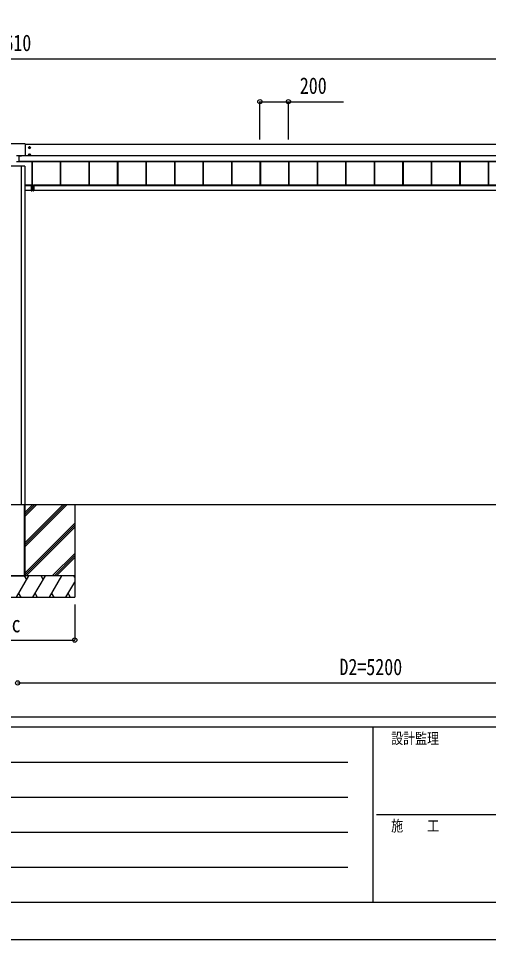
# Model space of a CAD drawing. Units: millimetres, scale not verified. Extents: x -14718 to 14718, y -10396 to 10396.
# Drawn here: x -7052 to -3756, y -10394 to -3942 of the extents above; entities that cross this region are included whole.
import ezdxf
from ezdxf.enums import TextEntityAlignment as Align

# ---------------------------------------------------------------- set-up
doc = ezdxf.new("R2010")
doc.units = ezdxf.units.MM
doc.header["$LTSCALE"] = 50
for name, color, linetype in [('0-4_YKK_A1', 4, 'Continuous'), ('0-5_YKK_D', 6, 'Continuous'), ('0-6_YKK_ZWAK', 7, 'Continuous')]:
    doc.layers.add(name, color=color, linetype=linetype)
doc.styles.add('ＭＳ ゴシック', font='')
doc.styles.get('ＭＳ ゴシック').set_extended_font_data('MS Gothic')

msp = doc.modelspace()

# ---------------------------------------------------------------- linework, layer by layer
at = {"layer": '0-4_YKK_A1'}
for p, q in [((-7005.43, -4820.95), (-7109.43, -4820.95)), ((-7004.43, -4821.95), (-7004.43, -4903.61)), ((-1910.43, -4825.17), (-7004.43, -4825.17)), ((-7064.93, -4901.11), (-7049.93, -4901.11)), ((-7049.93, -4901.11), (-7049.93, -4946.25)), ((-7049.93, -4901.28), (-7030.93, -4901.28)), ((-7049.93, -4903.28), (-7030.93, -4903.28)), ((-7030.93, -4903.61), (-7030.93, -4901.28)), ((-6981.68, -4846.91), (-6967.18, -4846.91)), ((-6981.68, -4896.88), (-6967.18, -4896.88)), ((-6976.71, -4846.15), (-6977.43, -4846.15)), ((-6976.71, -4896.12), (-6977.43, -4896.12)), ((-6974.43, -4854.16), (-6974.43, -4839.66)), ((-6974.43, -4904.13), (-6974.43, -4889.63)), ((-6972.15, -4847.67), (-6971.43, -4847.67)), ((-6972.15, -4897.64), (-6971.43, -4897.64)), ((-7049.93, -4946.25), (-7064.93, -4946.25)), ((-1758.93, -4903.61), (-7049.93, -4903.61)), ((-1758.93, -4904.09), (-7049.93, -4904.09)), ((-1758.93, -4943.06), (-7049.93, -4943.06)), ((-1758.93, -4943.58), (-7049.93, -4943.58)), ((-7049.93, -4943.72), (-1758.93, -4943.72)), ((-1758.93, -4943.72), (-7049.93, -4943.72)), ((-6958.93, -4943.72), (-6958.93, -5111.51)), ((-6958.53, -4943.72), (-6958.53, -5111.51)), ((-6955.93, -4943.72), (-6955.93, -5111.51)), ((-6758.93, -4943.72), (-6758.93, -5109.95)), ((-6756.33, -4943.72), (-6756.33, -5109.95)), ((-6755.93, -4943.72), (-6755.93, -5109.95)), ((-6558.93, -4943.72), (-6558.93, -5109.95)), ((-6556.33, -4943.72), (-6556.33, -5109.95)), ((-6555.93, -4943.72), (-6555.93, -5109.95)), ((-6358.93, -4943.72), (-6358.93, -5109.95)), ((-6356.33, -4943.72), (-6356.33, -5109.95)), ((-6355.93, -4943.72), (-6355.93, -5109.95)), ((-6158.93, -4943.72), (-6158.93, -5109.95)), ((-6156.33, -4943.72), (-6156.33, -5109.95)), ((-6155.93, -4943.72), (-6155.93, -5109.95)), ((-5958.93, -4943.72), (-5958.93, -5109.95)), ((-5956.33, -4943.72), (-5956.33, -5109.95)), ((-5955.93, -4943.72), (-5955.93, -5109.95)), ((-5758.93, -4943.72), (-5758.93, -5109.95)), ((-5756.33, -4943.72), (-5756.33, -5109.95)), ((-5755.93, -4943.72), (-5755.93, -5109.95)), ((-5558.93, -4943.72), (-5558.93, -5109.95)), ((-5556.33, -4943.72), (-5556.33, -5109.95)), ((-5555.93, -4943.72), (-5555.93, -5109.95)), ((-5358.93, -4943.72), (-5358.93, -5109.95)), ((-5356.33, -4943.72), (-5356.33, -5109.95)), ((-5355.93, -4943.72), (-5355.93, -5109.95)), ((-5158.93, -4943.72), (-5158.93, -5109.95)), ((-5156.33, -4943.72), (-5156.33, -5109.95)), ((-5155.93, -4943.72), (-5155.93, -5109.95)), ((-4958.93, -4943.72), (-4958.93, -5109.95)), ((-4956.33, -4943.72), (-4956.33, -5109.95)), ((-4955.93, -4943.72), (-4955.93, -5109.95)), ((-4758.93, -4943.72), (-4758.93, -5109.95)), ((-4756.33, -4943.72), (-4756.33, -5109.95)), ((-4755.93, -4943.72), (-4755.93, -5109.95)), ((-4558.93, -4943.72), (-4558.93, -5109.95)), ((-4556.33, -4943.72), (-4556.33, -5109.95)), ((-4555.93, -4943.72), (-4555.93, -5109.95)), ((-4358.93, -4943.72), (-4358.93, -5109.95)), ((-4356.33, -4943.72), (-4356.33, -5109.95)), ((-4355.93, -4943.72), (-4355.93, -5109.95)), ((-4158.93, -4943.72), (-4158.93, -5109.95)), ((-4158.93, -4943.72), (-4158.93, -5109.95)), ((-4156.33, -4943.72), (-4156.33, -5109.95)), ((-4156.33, -4943.72), (-4156.33, -5109.95)), ((-4155.93, -4943.72), (-4155.93, -5109.95)), ((-4155.93, -4943.72), (-4155.93, -5109.95)), ((-3958.93, -4943.72), (-3958.93, -5109.95)), ((-3958.93, -4943.72), (-3958.93, -5109.95)), ((-3956.33, -4943.72), (-3956.33, -5109.95)), ((-3956.33, -4943.72), (-3956.33, -5109.95)), ((-3955.93, -4943.72), (-3955.93, -5109.95)), ((-3955.93, -4943.72), (-3955.93, -5109.95)), ((-3758.93, -4943.72), (-3758.93, -5109.95)), ((-3758.93, -4943.72), (-3758.93, -5109.95)), ((-3756.33, -4943.72), (-3756.33, -5109.95)), ((-3756.33, -4943.72), (-3756.33, -5109.95)), ((-7032.62, -4975.92), (-7032.62, -7346.3)), ((-7007.43, -4977.66), (-7007.43, -7342.3)), ((-6959.43, -5109.95), (-7007.43, -5109.95)), ((-6959.43, -5111.95), (-7007.43, -5111.95)), ((-6963.43, -5114.82), (-7007.43, -5114.82)), ((-6963.43, -5146.3), (-7007.43, -5146.3)), ((-6963.43, -5114.58), (-6963.43, -5114.78)), ((-6957.71, -5114.59), (-6963.43, -5114.58)), ((-6963.43, -5115.08), (-6957.23, -5115.09)), ((-6963.43, -5148.86), (-6957.21, -5148.48)), ((-6963.43, -5148.56), (-6963.43, -5148.86)), ((-6959.43, -5109.95), (-6959.43, -5114.59)), ((-6959.43, -5111.51), (-6947.43, -5111.51)), ((-6957.71, -5112.01), (-6957.71, -5114.59)), ((-6957.71, -5112.01), (-6957.43, -5112.01)), ((-6957.71, -5114.59), (-6957.43, -5114.59)), ((-6957.23, -5114.79), (-6957.23, -5114.79)), ((-6957.21, -5111.51), (-6956.93, -5111.51)), ((-6957.21, -5115.09), (-6956.93, -5115.09)), ((-6956.93, -5148.18), (-6957.21, -5148.18)), ((-6956.93, -5115.09), (-6956.93, -5111.51)), ((-6956.93, -5148.18), (-6956.93, -5115.09)), ((-6949.93, -5115.09), (-6949.93, -5111.51)), ((-6949.65, -5111.51), (-6949.93, -5111.51)), ((-6949.93, -5148.18), (-6949.93, -5115.09)), ((-6949.65, -5115.09), (-6949.93, -5115.09)), ((-6949.93, -5148.18), (-6949.65, -5148.18)), ((-6943.43, -5148.86), (-6949.65, -5148.48)), ((-6949.63, -5114.79), (-6949.63, -5114.79)), ((-6943.43, -5115.08), (-6949.63, -5115.09)), ((-6949.15, -5112.01), (-6949.43, -5112.01)), ((-6949.15, -5114.59), (-6949.43, -5114.59)), ((-6949.15, -5112.01), (-6949.15, -5114.59)), ((-6949.15, -5114.59), (-6943.43, -5114.58)), ((-1907.43, -5109.95), (-6947.43, -5109.95)), ((-6947.43, -5109.95), (-6947.43, -5114.59)), ((-1907.43, -5111.95), (-6947.43, -5111.95)), ((-6943.43, -5114.58), (-6943.43, -5114.78)), ((-1907.43, -5114.82), (-6943.43, -5114.82)), ((-1908.28, -5146.3), (-6943.43, -5146.3)), ((-6943.43, -5148.56), (-6943.43, -5148.86)), ((-12207.43, -7346.3), (-1357.43, -7346.3)), ((-7107.13, -7346.3), (-7007.73, -7346.3)), ((-7011.43, -7346.3), (-7011.43, -7846.3)), ((-7009.93, -7346.3), (-7009.93, -7846.3)), ((-7007.43, -7342.3), (-7007.43, -7846.3)), ((-7007.43, -7346.3), (-7007.43, -7846.3)), ((-7007.43, -7431.3), (-6922.43, -7346.3)), ((-7007.43, -7417.16), (-6936.57, -7346.3)), ((-7007.43, -7403.01), (-6950.72, -7346.3)), ((-7007.43, -7643.43), (-6710.34, -7346.34)), ((-7007.43, -7629.29), (-6724.48, -7346.34)), ((-7007.43, -7615.15), (-6738.62, -7346.34)), ((-6657.43, -7346.3), (-6657.43, -7996.3)), ((-7007.43, -7827.28), (-6657.43, -7477.28)), ((-7007.43, -7841.42), (-6657.43, -7491.42)), ((-6998.17, -7846.3), (-6657.43, -7505.56)), ((-6814.32, -7846.3), (-6657.43, -7689.41)), ((-6800.18, -7846.3), (-6657.43, -7703.55)), ((-6786.04, -7846.3), (-6657.43, -7717.69)), ((-6657.43, -7846.3), (-7457.43, -7846.3)), ((-6657.43, -7846.3), (-7457.43, -7846.3)), ((-7107.43, -7846.3), (-7007.43, -7846.3)), ((-7065.44, -7996.3), (-6978.84, -7846.3)), ((-6993.84, -7872.28), (-7008.84, -7846.3)), ((-6949.97, -7996.3), (-6863.37, -7846.3)), ((-6878.37, -7872.28), (-6893.37, -7846.3)), ((-6834.5, -7996.3), (-6747.9, -7846.3)), ((-6657.43, -7854.96), (-6662.43, -7846.3)), ((-6719.03, -7996.3), (-6657.43, -7889.6)), ((-7457.43, -7996.3), (-6657.43, -7996.3)), ((-7050.44, -7970.32), (-7035.44, -7996.3)), ((-6934.98, -7970.32), (-6919.98, -7996.3)), ((-6819.5, -7970.32), (-6804.51, -7996.3)), ((-6704.03, -7970.32), (-6689.04, -7996.3))]:
    msp.add_line(p, q, dxfattribs=at)
for points in [[(-6974.43, -4841.14), (-6979.43, -4844.02), (-6979.43, -4849.8), (-6974.43, -4852.68), (-6969.43, -4849.8), (-6969.43, -4844.02)], [(-6974.43, -4891.11), (-6979.43, -4893.99), (-6979.43, -4899.77), (-6974.43, -4902.65), (-6969.43, -4899.77), (-6969.43, -4893.99)]]:
    msp.add_lwpolyline(points, close=True, dxfattribs=at)
for points in [[(-6977.43, -4846.15), (-6977.43, -4847.67), (-6976.71, -4847.67)], [(-6977.43, -4896.12), (-6977.43, -4897.64), (-6976.71, -4897.64)], [(-6973.67, -4844.63), (-6973.67, -4843.91), (-6975.19, -4843.91), (-6975.19, -4844.63)], [(-6975.19, -4849.19), (-6975.19, -4849.91), (-6973.67, -4849.91), (-6973.67, -4849.19)], [(-6973.67, -4894.6), (-6973.67, -4893.88), (-6975.19, -4893.88), (-6975.19, -4894.6)], [(-6975.19, -4899.16), (-6975.19, -4899.88), (-6973.67, -4899.88), (-6973.67, -4899.16)], [(-6971.43, -4847.67), (-6971.43, -4846.15), (-6972.15, -4846.15)], [(-6971.43, -4897.64), (-6971.43, -4896.12), (-6972.15, -4896.12)], [(-6957.25, -5114.79), (-6963.43, -5114.78), (-6963.43, -5115.08), (-6963.43, -5148.56)], [(-6957.21, -5115.09), (-6957.21, -5148.18), (-6963.43, -5148.56)], [(-6957.43, -5114.61), (-6957.43, -5114.59), (-6957.43, -5112.01)], [(-6957.23, -5114.79), (-6957.23, -5114.79), (-6957.24, -5114.79)], [(-6949.65, -5115.09), (-6949.65, -5148.18), (-6943.43, -5148.56)], [(-6949.63, -5114.79), (-6949.63, -5114.79), (-6949.62, -5114.79)], [(-6949.61, -5114.79), (-6943.43, -5114.78), (-6943.43, -5115.08), (-6943.43, -5148.56)], [(-6949.43, -5114.61), (-6949.43, -5114.59), (-6949.43, -5112.01)], [(-7107.13, -7346.3), (-7007.73, -7346.3), (-7007.43, -7346.3)]]:
    msp.add_lwpolyline(points, dxfattribs=at)
for centre, radius in [((-6974.43, -4846.91), 6.25), ((-6974.43, -4896.88), 6.25), ((-6974.43, -4846.91), 5), ((-6974.43, -4896.88), 5)]:
    msp.add_circle(centre, radius, dxfattribs=at)
for centre, radius, start, end in [((-7005.43, -4821.95), 1, 0.01746, 90.01745), ((-6974.43, -4846.91), 5.58, 153.74848, 206.25152), ((-6974.43, -4896.88), 5.58, 153.74848, 206.25152), ((-6974.43, -4846.91), 5.58, 93.74848, 146.25152), ((-6974.43, -4846.91), 5.58, 213.74848, 266.25152), ((-6974.43, -4896.88), 5.58, 93.74848, 146.25152), ((-6974.43, -4896.88), 5.58, 213.74848, 266.25152), ((-6976.71, -4844.63), 1.52, 270, 0), ((-6976.71, -4849.19), 1.52, 0, 90), ((-6976.71, -4894.6), 1.52, 270, 0), ((-6976.71, -4899.16), 1.52, 0, 90), ((-6974.43, -4846.91), 5.58, 33.74848, 86.25152), ((-6974.43, -4846.91), 5.58, 273.74848, 326.25152), ((-6974.43, -4896.88), 5.58, 33.74848, 86.25152), ((-6974.43, -4896.88), 5.58, 273.74848, 326.25152), ((-6972.15, -4844.63), 1.52, 180, 270), ((-6972.15, -4849.19), 1.52, 90, 180), ((-6972.15, -4894.6), 1.52, 180, 270), ((-6972.15, -4899.16), 1.52, 90, 180), ((-6974.43, -4846.91), 5.58, 333.74848, 26.25152), ((-6974.43, -4896.88), 5.58, 333.74848, 26.25152), ((-6957.64, -5116.58), 1.98, 83.79926, 91.95127), ((-6957.25, -5115.09), 0.3, 87.77338, 89.77816), ((-6957.25, -5114.94), 0.141, 85.77463, 89.9759), ((-6958.48, -5115.02), 1.25, 356.45735, 10.27369), ((-6958.44, -5114.97), 1.21, 354.17006, 8.37745), ((-6958.56, -5111.58), 1.35, 350.09675, 2.91202), ((-6957.23, -5111.51), 0.3, 269.98255, 359.98254), ((-6957.23, -5115.09), 0.3, 0, 89.87763), ((-6958.43, -5115.02), 1.22, 356.27163, 10.47203), ((-6957.23, -5148.18), 0.3, 273.5, 0), ((-6958.44, -5148.33), 1.24, 353.06854, 6.93146), ((-6949.63, -5111.51), 0.3, 180.01746, 270.01745), ((-6949.63, -5115.09), 0.3, 90.12237, 180), ((-6949.63, -5148.18), 0.3, 180, 266.5), ((-6948.44, -5115.02), 1.22, 169.52797, 183.72837), ((-6948.42, -5148.33), 1.24, 173.06854, 186.93146), ((-6948.3, -5111.58), 1.35, 177.08798, 189.90325), ((-6948.42, -5114.97), 1.21, 171.62255, 185.82994), ((-6948.38, -5115.02), 1.25, 169.72631, 183.54265), ((-6949.61, -5115.09), 0.3, 90.22184, 92.22662), ((-6949.61, -5114.94), 0.141, 90.0241, 94.22537), ((-6949.22, -5116.58), 1.98, 88.04873, 96.20074)]:
    msp.add_arc(centre, radius, start, end, dxfattribs=at)
for centre, major_axis, ratio, start_param, end_param in [((-7057.43, -4977.66), (50, 0), 0.04, 6.2831853, 9.424778), ((-6957.21, -5112.01), (-0.301, 0.4), 0.997782, 5.6362522, 7.2070486), ((-6957.73, -5114.59), (-0.001, 0.2), 0.09157, 4.6769241, 4.7117655), ((-6957.23, -5114.59), (0.482, 0.007), 0.414889, 3.1353871, 4.6694768), ((-6957.23, -5112.01), (-0.108, 0.169), 0.994155, 5.7105836, 7.28138), ((-6957.23, -5114.59), (0.145, 0.15), 0.921201, 2.3804184, 3.9145081), ((-6957.21, -5114.59), (-0.301, 0.4), 0.997782, 2.4579529, 2.4946596), ((-6949.65, -5112.01), (0.301, 0.4), 0.997782, 5.3593221, 6.9301184), ((-6949.65, -5114.59), (0.301, 0.4), 0.997782, 3.7885257, 3.8252324), ((-6949.63, -5112.01), (0.108, 0.169), 0.994155, 5.2849907, 6.855787), ((-6949.63, -5114.59), (-0.145, 0.15), 0.921201, 2.3686772, 3.9027669), ((-6949.63, -5114.59), (-0.482, 0.007), 0.414889, 1.6137085, 3.1477982), ((-6949.13, -5114.59), (0.001, 0.2), 0.09157, 1.5714198, 1.6062613)]:
    msp.add_ellipse(centre, major_axis=major_axis, ratio=ratio, start_param=start_param, end_param=end_param, dxfattribs=at)
at = {"layer": '0-5_YKK_D'}
for p, q in [((-12187.43, -4225.17), (-1927.43, -4225.17)), ((-5358.93, -4790.01), (-5358.93, -4524.17)), ((-5158.93, -4790.01), (-5158.93, -4524.17)), ((-6657.43, -8046.3), (-6657.43, -8297.3)), ((-7457.43, -8296.3), (-6657.43, -8296.3)), ((-7057.43, -8596.3), (-1857.43, -8596.3))]:
    msp.add_line(p, q, dxfattribs=at)
msp.add_lwpolyline([(-5358.93, -4525.17), (-5158.93, -4525.17), (-4773.83, -4525.17)], dxfattribs=at)
for centre in [(-5358.93, -4525.17), (-5158.93, -4525.17), (-6657.43, -8296.3), (-7057.43, -8596.3), (-7057.43, -8596.3)]:
    msp.add_circle(centre, 14.88, dxfattribs=at)
at = {"layer": '0-6_YKK_ZWAK'}
for p, q in [((13632.57, -8836.3), (-13667.43, -8836.3)), ((-4567.43, -8906.3), (-13667.43, -8906.3)), ((-4567.43, -8906.3), (-4567.43, -10131.3)), ((-17.43, -8906.3), (-4567.43, -8906.3)), ((-13518.68, -9151.3), (-4742.43, -9151.3)), ((-13518.68, -9396.3), (-4742.43, -9396.3)), ((-4541.18, -9518.8), (-17.43, -9518.8)), ((-13518.68, -9641.3), (-4742.43, -9641.3)), ((-13518.68, -9886.3), (-4742.43, -9886.3)), ((-13667.43, -10131.3), (-4567.43, -10131.3)), ((-4567.43, -10131.3), (-17.43, -10131.3))]:
    msp.add_line(p, q, dxfattribs=at)
msp.add_lwpolyline([(-14717.5, -10393.8), (14717.5, -10393.8), (14717.5, 10396.2), (-14717.5, 10396.2)], close=True, dxfattribs=at)

# ---------------------------------------------------------------- texts
at = {"layer": '0-5_YKK_D', "style": 'ＭＳ ゴシック', "width": 0.8}
for s, p in [('D=10610', (-7401.83, -4205.17)), ('200', (-5079.43, -4505.17)), ('c', (-7099.43, -8276.3)), ('D2=5200', (-4801.83, -8576.3))]:
    msp.add_text(s, height=115.5, dxfattribs=at).set_placement(p, align=Align.BOTTOM_LEFT)
at = {"layer": '0-6_YKK_ZWAK', "style": 'ＭＳ ゴシック', "width": 0.8}
for s, p in [('設計監理', (-4439.1, -9046.3)), ('施\u3000\u3000工', (-4439.1, -9658.8))]:
    msp.add_text(s, height=76.98, dxfattribs=at).set_placement(p, align=Align.BOTTOM_LEFT)

doc.saveas('drawing.dxf')
